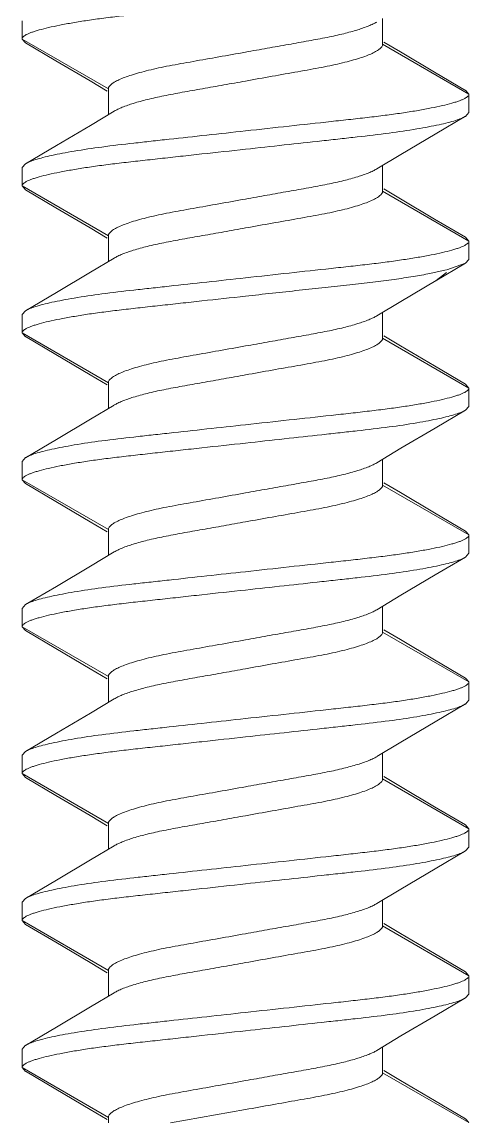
# Model space of a CAD drawing. Header units: inches. Extents: x 14.4 to 54.4, y 6.4 to 13.6.
# Drawn here: x 53.1588 to 53.3488, y 11.7358 to 12.2041 of the extents above; entities that cross this region are included whole.
import ezdxf

# ---------------------------------------------------------------- set-up
doc = ezdxf.new("R2010")
doc.units = ezdxf.units.IN
doc.header["$MEASUREMENT"] = 0
doc.linetypes.add('HIDDEN2', pattern=[0.1875, 0.125, -0.0625])
doc.layers.get('0').update_dxf_attribs({"true_color": 0xc2ced6})
doc.layers.add('SUB-BRACKET_HARDWARE', color=7, linetype='HIDDEN2', lineweight=5)

# ---------------------------------------------------------------- blocks, each defined once
blk = doc.blocks.new('SCREW5-085586')
at = {"layer": 'SUB-BRACKET_HARDWARE', "linetype": 'Continuous'}
for p, q in [((71.07933, 32.29369), (71.07933, 32.30149)), ((71.23262, 32.30242), (71.23262, 32.29144)), ((71.11605, 32.27249), (71.07933, 32.29369)), ((71.07933, 32.29369), (71.08076, 32.29205)), ((71.08076, 32.29208), (71.09374, 32.28445)), ((71.26933, 32.27024), (71.23262, 32.29144)), ((71.24017, 32.28822), (71.2332, 32.29241)), ((71.25468, 32.27962), (71.24017, 32.28822)), ((71.09374, 32.28445), (71.10825, 32.27585)), ((71.26791, 32.27185), (71.25468, 32.27962)), ((71.10825, 32.27585), (71.11547, 32.27152)), ((71.11605, 32.27249), (71.11605, 32.26151)), ((71.26933, 32.27024), (71.26791, 32.27188)), ((71.26933, 32.27024), (71.26933, 32.26244)), ((71.11854, 32.263), (71.1085, 32.25697)), ((71.25493, 32.2532), (71.26791, 32.26083)), ((71.26933, 32.26244), (71.26791, 32.2608)), ((71.1085, 32.25697), (71.09399, 32.24837)), ((71.24042, 32.2446), (71.25493, 32.2532)), ((71.09399, 32.24837), (71.08076, 32.2406)), ((71.23013, 32.23843), (71.24042, 32.2446)), ((71.07933, 32.23899), (71.08076, 32.24063)), ((71.23262, 32.23992), (71.23262, 32.22894)), ((71.07933, 32.23119), (71.07933, 32.23899)), ((71.11605, 32.20999), (71.07933, 32.23119)), ((71.07933, 32.23119), (71.08076, 32.22955)), ((71.08076, 32.22958), (71.09374, 32.22195)), ((71.26933, 32.20774), (71.23262, 32.22894)), ((71.24017, 32.22572), (71.2332, 32.22991)), ((71.25468, 32.21712), (71.24017, 32.22572)), ((71.09374, 32.22195), (71.10825, 32.21335)), ((71.26791, 32.20935), (71.25468, 32.21712)), ((71.10825, 32.21335), (71.11547, 32.20902)), ((71.11605, 32.20999), (71.11605, 32.19901)), ((71.26933, 32.20774), (71.26791, 32.20938)), ((71.26933, 32.20774), (71.26933, 32.19994)), ((71.11854, 32.2005), (71.1085, 32.19447)), ((71.25493, 32.1907), (71.26791, 32.19833)), ((71.26791, 32.1983), (71.25996, 32.19552)), ((71.26933, 32.19994), (71.26791, 32.1983)), ((71.1085, 32.19447), (71.09399, 32.18587)), ((71.25967, 32.19544), (71.25272, 32.19393)), ((71.25537, 32.19096), (71.25981, 32.19444)), ((71.24042, 32.1821), (71.25537, 32.19096)), ((71.09399, 32.18587), (71.08076, 32.1781)), ((71.23013, 32.17593), (71.24042, 32.1821)), ((71.07933, 32.17649), (71.08076, 32.17813)), ((71.07933, 32.16869), (71.07933, 32.17649)), ((71.23262, 32.17742), (71.23262, 32.16644)), ((71.11605, 32.14749), (71.07933, 32.16869)), ((71.07933, 32.16869), (71.08076, 32.16705)), ((71.08076, 32.16708), (71.09374, 32.15945)), ((71.26933, 32.14524), (71.23262, 32.16644)), ((71.24017, 32.16322), (71.2332, 32.16741)), ((71.25468, 32.15462), (71.24017, 32.16322)), ((71.09374, 32.15945), (71.10825, 32.15085)), ((71.10825, 32.15085), (71.11547, 32.14652)), ((71.26791, 32.14685), (71.25468, 32.15462)), ((71.11605, 32.14749), (71.11605, 32.13651)), ((71.26933, 32.14524), (71.26791, 32.14688)), ((71.26933, 32.14524), (71.26933, 32.13744)), ((71.11854, 32.138), (71.1085, 32.13197)), ((71.26933, 32.13744), (71.26791, 32.1358)), ((71.1085, 32.13197), (71.09399, 32.12337)), ((71.25493, 32.1282), (71.26791, 32.13583)), ((71.24042, 32.1196), (71.25493, 32.1282)), ((71.09399, 32.12337), (71.08076, 32.1156)), ((71.23013, 32.11343), (71.24042, 32.1196)), ((71.07933, 32.11399), (71.08076, 32.11563)), ((71.07933, 32.10619), (71.07933, 32.11399)), ((71.23262, 32.11492), (71.23262, 32.10394)), ((71.11605, 32.08499), (71.07933, 32.10619)), ((71.07933, 32.10619), (71.08076, 32.10455)), ((71.08076, 32.10458), (71.09374, 32.09695)), ((71.26933, 32.08274), (71.23262, 32.10394)), ((71.24017, 32.10072), (71.2332, 32.10491)), ((71.25468, 32.09212), (71.24017, 32.10072)), ((71.09374, 32.09695), (71.10825, 32.08835)), ((71.26791, 32.08435), (71.25468, 32.09212)), ((71.10825, 32.08835), (71.11547, 32.08402)), ((71.11605, 32.08499), (71.11605, 32.07401)), ((71.26933, 32.08274), (71.26791, 32.08438)), ((71.26933, 32.08274), (71.26933, 32.07494)), ((71.11854, 32.0755), (71.1085, 32.06947)), ((71.25493, 32.0657), (71.26791, 32.07333)), ((71.26933, 32.07494), (71.26791, 32.0733)), ((71.1085, 32.06947), (71.09399, 32.06087)), ((71.24042, 32.0571), (71.25493, 32.0657)), ((71.09399, 32.06087), (71.08076, 32.0531)), ((71.23013, 32.05093), (71.24042, 32.0571)), ((71.07933, 32.05149), (71.08076, 32.05313)), ((71.23262, 32.05242), (71.23262, 32.04144)), ((71.07933, 32.04369), (71.07933, 32.05149)), ((71.11605, 32.02249), (71.07933, 32.04369)), ((71.07933, 32.04369), (71.08076, 32.04205)), ((71.08076, 32.04208), (71.09374, 32.03445)), ((71.26933, 32.02024), (71.23262, 32.04144)), ((71.24017, 32.03822), (71.2332, 32.04241)), ((71.09374, 32.03445), (71.10825, 32.02585)), ((71.25468, 32.02962), (71.24017, 32.03822)), ((71.26791, 32.02185), (71.25468, 32.02962)), ((71.10825, 32.02585), (71.11547, 32.02152)), ((71.11605, 32.02249), (71.11605, 32.01151)), ((71.26933, 32.02024), (71.26791, 32.02188)), ((71.26933, 32.02024), (71.26933, 32.01244)), ((71.11854, 32.013), (71.1085, 32.00697)), ((71.25493, 32.0032), (71.26791, 32.01083)), ((71.26933, 32.01244), (71.26791, 32.0108)), ((71.1085, 32.00697), (71.09399, 31.99837)), ((71.24042, 31.9946), (71.25493, 32.0032)), ((71.09399, 31.99837), (71.08076, 31.9906)), ((71.23013, 31.98843), (71.24042, 31.9946)), ((71.07933, 31.98899), (71.08076, 31.99063)), ((71.07933, 31.98119), (71.07933, 31.98899)), ((71.23262, 31.98992), (71.23262, 31.97894)), ((71.11605, 31.95999), (71.07933, 31.98119)), ((71.07933, 31.98119), (71.08076, 31.97955)), ((71.08076, 31.97958), (71.09374, 31.97195)), ((71.26933, 31.95774), (71.23262, 31.97894)), ((71.24017, 31.97572), (71.2332, 31.97991)), ((71.25468, 31.96712), (71.24017, 31.97572)), ((71.09374, 31.97195), (71.10825, 31.96335)), ((71.10825, 31.96335), (71.11547, 31.95902)), ((71.26791, 31.95935), (71.25468, 31.96712)), ((71.11605, 31.95999), (71.11605, 31.94901)), ((71.26933, 31.95774), (71.26791, 31.95938)), ((71.26933, 31.95774), (71.26933, 31.94994)), ((71.11854, 31.9505), (71.1085, 31.94447)), ((71.26933, 31.94994), (71.26791, 31.9483)), ((71.25493, 31.9407), (71.26791, 31.94833)), ((71.1085, 31.94447), (71.09399, 31.93587)), ((71.24042, 31.9321), (71.25493, 31.9407)), ((71.09399, 31.93587), (71.08076, 31.9281)), ((71.23013, 31.92593), (71.24042, 31.9321)), ((71.07933, 31.92649), (71.08076, 31.92813)), ((71.07933, 31.91869), (71.07933, 31.92649)), ((71.23262, 31.92742), (71.23262, 31.91644)), ((71.11605, 31.89749), (71.07933, 31.91869)), ((71.07933, 31.91869), (71.08076, 31.91705)), ((71.08076, 31.91708), (71.09374, 31.90945)), ((71.24017, 31.91322), (71.2332, 31.91741)), ((71.26933, 31.89524), (71.23262, 31.91644)), ((71.25468, 31.90462), (71.24017, 31.91322)), ((71.09374, 31.90945), (71.10825, 31.90085)), ((71.26791, 31.89685), (71.25468, 31.90462)), ((71.10825, 31.90085), (71.11547, 31.89652)), ((71.11605, 31.89749), (71.11605, 31.88651)), ((71.26933, 31.89524), (71.26791, 31.89688)), ((71.26933, 31.89524), (71.26933, 31.88744)), ((71.11854, 31.888), (71.1085, 31.88197)), ((71.25493, 31.8782), (71.26791, 31.88583)), ((71.26933, 31.88744), (71.26791, 31.8858)), ((71.1085, 31.88197), (71.09399, 31.87337)), ((71.24042, 31.8696), (71.25493, 31.8782)), ((71.09399, 31.87337), (71.08076, 31.8656)), ((71.07933, 31.86399), (71.08076, 31.86563)), ((71.23013, 31.86343), (71.24042, 31.8696)), ((71.07933, 31.85619), (71.07933, 31.86399)), ((71.23262, 31.86492), (71.23262, 31.85394)), ((71.11605, 31.83499), (71.07933, 31.85619)), ((71.07933, 31.85619), (71.08076, 31.85455)), ((71.08076, 31.85458), (71.09374, 31.84695)), ((71.26933, 31.83274), (71.23262, 31.85394)), ((71.24017, 31.85072), (71.2332, 31.85491)), ((71.09374, 31.84695), (71.10825, 31.83835)), ((71.25468, 31.84212), (71.24017, 31.85072)), ((71.26791, 31.83435), (71.25468, 31.84212)), ((71.10825, 31.83835), (71.11547, 31.83402)), ((71.14249, 31.8326), (71.17433, 31.83831)), ((71.11605, 31.83499), (71.11605, 31.83259)), ((71.26933, 31.83274), (71.26791, 31.83438))]:
    blk.add_line(p, q, dxfattribs=at)
for points, knots in [([(71.17433, 32.30931), (71.16816, 32.30863), (71.15897, 32.30763), (71.14685, 32.3063), (71.1381, 32.30534), (71.1297, 32.30442), (71.12172, 32.30353), (71.11425, 32.30261), (71.10736, 32.30165), (71.10112, 32.30065), (71.09558, 32.29965), (71.0908, 32.29864), (71.08732, 32.29777), (71.08495, 32.29706), (71.08349, 32.29657), (71.08224, 32.29608), (71.08121, 32.2956), (71.08041, 32.29512), (71.07982, 32.29466), (71.07944, 32.29419), (71.07933, 32.29384), (71.07933, 32.29369)], [0, 0, 0, 0, 0.191926, 0.285649, 0.376598, 0.463942, 0.546875, 0.624623, 0.696462, 0.761746, 0.819863, 0.870316, 0.912672, 0.930715, 0.946638, 0.960429, 0.972093, 0.981677, 0.9893, 0.99522, 1, 1, 1, 1]), ([(71.17433, 32.28811), (71.17742, 32.28867), (71.18352, 32.28976), (71.19247, 32.29135), (71.20098, 32.29287), (71.20882, 32.2943), (71.21578, 32.29583), (71.22167, 32.29744), (71.22584, 32.29886), (71.22852, 32.30003), (71.22963, 32.30061), (71.23013, 32.30091)], [0, 0, 0, 0, 0.163751, 0.323578, 0.475301, 0.615268, 0.740207, 0.847348, 0.934421, 0.969943, 1, 1, 1, 1]), ([(71.23262, 32.29144), (71.23262, 32.29071), (71.23185, 32.28983), (71.23084, 32.28906), (71.22975, 32.28836), (71.22805, 32.28749), (71.2256, 32.28649), (71.22266, 32.28548), (71.21927, 32.28448), (71.21544, 32.28349), (71.21121, 32.28252), (71.20662, 32.2816), (71.20172, 32.2807), (71.19471, 32.27945), (71.18555, 32.27782), (71.17812, 32.27649), (71.17433, 32.27581)], [0, 0, 0, 0, 0.035498, 0.048473, 0.063325, 0.098788, 0.141982, 0.192728, 0.250682, 0.315413, 0.386372, 0.462975, 0.54456, 0.630399, 0.811708, 1, 1, 1, 1]), ([(71.11605, 32.27249), (71.11605, 32.27321), (71.11682, 32.2741), (71.11783, 32.27487), (71.11892, 32.27557), (71.12062, 32.27644), (71.12307, 32.27744), (71.12601, 32.27845), (71.1294, 32.27945), (71.13323, 32.28044), (71.13746, 32.28141), (71.14205, 32.28233), (71.14695, 32.28323), (71.15396, 32.28448), (71.16312, 32.28611), (71.17055, 32.28743), (71.17433, 32.28811)], [0, 0, 0, 0, 0.0355, 0.048476, 0.063327, 0.09879, 0.141984, 0.19273, 0.250683, 0.315414, 0.386374, 0.462977, 0.544561, 0.6304, 0.811708, 1, 1, 1, 1]), ([(71.11854, 32.26301), (71.11904, 32.2633), (71.12015, 32.26389), (71.12283, 32.26507), (71.12699, 32.26649), (71.13289, 32.26809), (71.13985, 32.26962), (71.14769, 32.27108), (71.1562, 32.27258), (71.16516, 32.27416), (71.17125, 32.27526), (71.17433, 32.27581)], [0, 0, 0, 0, 0.030085, 0.065638, 0.152728, 0.259843, 0.384768, 0.524736, 0.676447, 0.836264, 1, 1, 1, 1]), ([(71.17433, 32.25461), (71.18051, 32.2553), (71.19263, 32.25662), (71.20755, 32.25825), (71.21897, 32.2595), (71.22695, 32.2604), (71.23442, 32.26132), (71.24131, 32.26228), (71.24755, 32.26327), (71.25309, 32.26428), (71.25787, 32.26529), (71.26135, 32.26616), (71.26372, 32.26686), (71.26518, 32.26736), (71.26643, 32.26785), (71.26746, 32.26833), (71.26826, 32.26881), (71.26885, 32.26927), (71.26923, 32.26974), (71.26933, 32.27009), (71.26933, 32.27024)], [0, 0, 0, 0, 0.191926, 0.376594, 0.463938, 0.546872, 0.624622, 0.69646, 0.761742, 0.819858, 0.870312, 0.912669, 0.930712, 0.946635, 0.960426, 0.972091, 0.981675, 0.989299, 0.995219, 1, 1, 1, 1]), ([(71.26791, 32.2608), (71.26734, 32.26047), (71.26593, 32.25982), (71.26344, 32.25895), (71.26027, 32.25807), (71.25645, 32.25718), (71.25201, 32.25628), (71.24495, 32.25502), (71.23485, 32.25353), (71.22395, 32.25226), (71.21441, 32.25121), (71.20406, 32.25007), (71.19067, 32.24861), (71.17983, 32.24742), (71.17433, 32.24681)], [0, 0, 0, 0, 0.020948, 0.048787, 0.083488, 0.124911, 0.172786, 0.226791, 0.351632, 0.495834, 0.573894, 0.655173, 0.824996, 1, 1, 1, 1]), ([(71.08076, 32.24062), (71.08133, 32.24096), (71.08274, 32.24161), (71.08523, 32.24247), (71.0884, 32.24336), (71.09222, 32.24425), (71.09666, 32.24515), (71.10372, 32.24641), (71.11382, 32.2479), (71.12472, 32.24917), (71.13426, 32.25022), (71.14461, 32.25136), (71.158, 32.25282), (71.16884, 32.25401), (71.17433, 32.25461)], [0, 0, 0, 0, 0.020948, 0.048787, 0.083489, 0.124912, 0.172787, 0.226792, 0.351633, 0.495836, 0.573896, 0.655173, 0.824996, 1, 1, 1, 1]), ([(71.17433, 32.24681), (71.16816, 32.24613), (71.15897, 32.24513), (71.14685, 32.2438), (71.1381, 32.24284), (71.1297, 32.24192), (71.12172, 32.24103), (71.11425, 32.24011), (71.10736, 32.23915), (71.10112, 32.23815), (71.09558, 32.23715), (71.0908, 32.23614), (71.08732, 32.23527), (71.08495, 32.23456), (71.08349, 32.23407), (71.08224, 32.23358), (71.08121, 32.2331), (71.08041, 32.23262), (71.07982, 32.23216), (71.07944, 32.23169), (71.07933, 32.23134), (71.07933, 32.23119)], [0, 0, 0, 0, 0.191926, 0.285649, 0.376598, 0.463942, 0.546875, 0.624623, 0.696462, 0.761746, 0.819863, 0.870316, 0.912672, 0.930715, 0.946638, 0.960429, 0.972093, 0.981677, 0.9893, 0.99522, 1, 1, 1, 1]), ([(71.17433, 32.22561), (71.17742, 32.22617), (71.18352, 32.22726), (71.19247, 32.22885), (71.20098, 32.23037), (71.20882, 32.2318), (71.21578, 32.23333), (71.22167, 32.23494), (71.22584, 32.23636), (71.22852, 32.23753), (71.22963, 32.23811), (71.23013, 32.23841)], [0, 0, 0, 0, 0.163751, 0.323578, 0.475301, 0.615268, 0.740207, 0.847348, 0.934421, 0.969943, 1, 1, 1, 1]), ([(71.11605, 32.20999), (71.11605, 32.21071), (71.11682, 32.2116), (71.11783, 32.21237), (71.11892, 32.21307), (71.12062, 32.21394), (71.12307, 32.21494), (71.12601, 32.21595), (71.1294, 32.21695), (71.13323, 32.21794), (71.13746, 32.21891), (71.14205, 32.21983), (71.14695, 32.22073), (71.15396, 32.22198), (71.16312, 32.22361), (71.17055, 32.22493), (71.17433, 32.22561)], [0, 0, 0, 0, 0.0355, 0.048476, 0.063327, 0.09879, 0.141984, 0.19273, 0.250683, 0.315414, 0.386374, 0.462977, 0.544561, 0.6304, 0.811708, 1, 1, 1, 1]), ([(71.23262, 32.22894), (71.23262, 32.22821), (71.23185, 32.22733), (71.23084, 32.22656), (71.22975, 32.22586), (71.22805, 32.22499), (71.2256, 32.22399), (71.22266, 32.22298), (71.21927, 32.22198), (71.21544, 32.22099), (71.21121, 32.22002), (71.20662, 32.2191), (71.20172, 32.2182), (71.19471, 32.21695), (71.18555, 32.21532), (71.17812, 32.21399), (71.17433, 32.21331)], [0, 0, 0, 0, 0.035498, 0.048473, 0.063325, 0.098788, 0.141982, 0.192728, 0.250682, 0.315413, 0.386372, 0.462975, 0.54456, 0.630399, 0.811708, 1, 1, 1, 1]), ([(71.11854, 32.20051), (71.11904, 32.2008), (71.12015, 32.20139), (71.12283, 32.20257), (71.12699, 32.20399), (71.13289, 32.20559), (71.13985, 32.20712), (71.14769, 32.20858), (71.1562, 32.21008), (71.16516, 32.21166), (71.17125, 32.21276), (71.17433, 32.21331)], [0, 0, 0, 0, 0.030085, 0.065638, 0.152728, 0.259843, 0.384768, 0.524736, 0.676447, 0.836264, 1, 1, 1, 1]), ([(71.17433, 32.19211), (71.18051, 32.1928), (71.19263, 32.19412), (71.20755, 32.19575), (71.21897, 32.197), (71.22695, 32.1979), (71.23442, 32.19882), (71.24131, 32.19978), (71.24755, 32.20077), (71.25309, 32.20178), (71.25787, 32.20279), (71.26135, 32.20366), (71.26372, 32.20436), (71.26518, 32.20486), (71.26643, 32.20535), (71.26746, 32.20583), (71.26826, 32.20631), (71.26885, 32.20677), (71.26923, 32.20724), (71.26933, 32.20759), (71.26933, 32.20774)], [0, 0, 0, 0, 0.191926, 0.376594, 0.463938, 0.546872, 0.624622, 0.69646, 0.761742, 0.819858, 0.870312, 0.912669, 0.930712, 0.946635, 0.960426, 0.972091, 0.981675, 0.989299, 0.995219, 1, 1, 1, 1]), ([(71.25272, 32.19393), (71.25037, 32.19348), (71.24532, 32.19259), (71.23724, 32.19138), (71.22823, 32.19024), (71.21842, 32.18915), (71.20798, 32.188), (71.19321, 32.18638), (71.18194, 32.18515), (71.17433, 32.18431)], [0, 0, 0, 0, 0.090863, 0.194781, 0.310293, 0.435784, 0.569463, 0.70945, 1, 1, 1, 1]), ([(71.08076, 32.17812), (71.08133, 32.17846), (71.08274, 32.17911), (71.08523, 32.17997), (71.0884, 32.18086), (71.09222, 32.18175), (71.09666, 32.18265), (71.10372, 32.18391), (71.11382, 32.1854), (71.12472, 32.18667), (71.13426, 32.18772), (71.14461, 32.18886), (71.158, 32.19032), (71.16884, 32.19151), (71.17433, 32.19211)], [0, 0, 0, 0, 0.020948, 0.048787, 0.083489, 0.124912, 0.172787, 0.226792, 0.351633, 0.495836, 0.573896, 0.655173, 0.824996, 1, 1, 1, 1]), ([(71.17433, 32.18431), (71.16816, 32.18363), (71.15897, 32.18263), (71.14685, 32.1813), (71.1381, 32.18034), (71.1297, 32.17942), (71.12172, 32.17853), (71.11425, 32.17761), (71.10736, 32.17665), (71.10112, 32.17565), (71.09558, 32.17465), (71.0908, 32.17364), (71.08732, 32.17277), (71.08495, 32.17206), (71.08349, 32.17157), (71.08224, 32.17108), (71.08121, 32.1706), (71.08041, 32.17012), (71.07982, 32.16966), (71.07944, 32.16919), (71.07933, 32.16884), (71.07933, 32.16869)], [0, 0, 0, 0, 0.191926, 0.285649, 0.376598, 0.463942, 0.546875, 0.624623, 0.696462, 0.761746, 0.819863, 0.870316, 0.912672, 0.930715, 0.946638, 0.960429, 0.972093, 0.981677, 0.9893, 0.99522, 1, 1, 1, 1]), ([(71.17433, 32.16311), (71.17742, 32.16367), (71.18352, 32.16476), (71.19247, 32.16635), (71.20098, 32.16787), (71.20882, 32.1693), (71.21578, 32.17083), (71.22167, 32.17244), (71.22584, 32.17386), (71.22852, 32.17503), (71.22963, 32.17561), (71.23013, 32.17591)], [0, 0, 0, 0, 0.163751, 0.323578, 0.475301, 0.615268, 0.740207, 0.847348, 0.934421, 0.969943, 1, 1, 1, 1]), ([(71.23262, 32.16644), (71.23262, 32.16571), (71.23185, 32.16483), (71.23084, 32.16406), (71.22975, 32.16336), (71.22805, 32.16249), (71.2256, 32.16149), (71.22266, 32.16048), (71.21927, 32.15948), (71.21544, 32.15849), (71.21121, 32.15752), (71.20662, 32.1566), (71.20172, 32.1557), (71.19471, 32.15445), (71.18555, 32.15282), (71.17812, 32.15149), (71.17433, 32.15081)], [0, 0, 0, 0, 0.035498, 0.048473, 0.063325, 0.098788, 0.141982, 0.192728, 0.250682, 0.315413, 0.386372, 0.462975, 0.54456, 0.630399, 0.811708, 1, 1, 1, 1]), ([(71.11605, 32.14749), (71.11605, 32.14821), (71.11682, 32.1491), (71.11783, 32.14987), (71.11892, 32.15057), (71.12062, 32.15144), (71.12307, 32.15244), (71.12601, 32.15345), (71.1294, 32.15445), (71.13323, 32.15544), (71.13746, 32.15641), (71.14205, 32.15733), (71.14695, 32.15823), (71.15396, 32.15948), (71.16312, 32.16111), (71.17055, 32.16243), (71.17433, 32.16311)], [0, 0, 0, 0, 0.0355, 0.048476, 0.063327, 0.09879, 0.141984, 0.19273, 0.250683, 0.315414, 0.386374, 0.462977, 0.544561, 0.6304, 0.811708, 1, 1, 1, 1]), ([(71.11854, 32.13801), (71.11904, 32.1383), (71.12015, 32.13889), (71.12283, 32.14007), (71.12699, 32.14149), (71.13289, 32.14309), (71.13985, 32.14462), (71.14769, 32.14608), (71.1562, 32.14758), (71.16516, 32.14916), (71.17125, 32.15026), (71.17433, 32.15081)], [0, 0, 0, 0, 0.030085, 0.065638, 0.152728, 0.259843, 0.384768, 0.524736, 0.676447, 0.836264, 1, 1, 1, 1]), ([(71.17433, 32.12961), (71.18051, 32.1303), (71.19263, 32.13162), (71.20755, 32.13325), (71.21897, 32.1345), (71.22695, 32.1354), (71.23442, 32.13632), (71.24131, 32.13728), (71.24755, 32.13827), (71.25309, 32.13928), (71.25787, 32.14029), (71.26135, 32.14116), (71.26372, 32.14186), (71.26518, 32.14236), (71.26643, 32.14285), (71.26746, 32.14333), (71.26826, 32.14381), (71.26885, 32.14427), (71.26923, 32.14474), (71.26933, 32.14509), (71.26933, 32.14524)], [0, 0, 0, 0, 0.191926, 0.376594, 0.463938, 0.546872, 0.624622, 0.69646, 0.761742, 0.819858, 0.870312, 0.912669, 0.930712, 0.946635, 0.960426, 0.972091, 0.981675, 0.989299, 0.995219, 1, 1, 1, 1]), ([(71.26791, 32.1358), (71.26734, 32.13547), (71.26593, 32.13482), (71.26344, 32.13395), (71.26027, 32.13307), (71.25645, 32.13218), (71.25201, 32.13128), (71.24495, 32.13002), (71.23485, 32.12853), (71.22395, 32.12726), (71.21441, 32.12621), (71.20406, 32.12507), (71.19067, 32.12361), (71.17983, 32.12242), (71.17433, 32.12181)], [0, 0, 0, 0, 0.020948, 0.048787, 0.083488, 0.124911, 0.172786, 0.226791, 0.351632, 0.495834, 0.573894, 0.655173, 0.824996, 1, 1, 1, 1]), ([(71.08076, 32.11562), (71.08133, 32.11596), (71.08274, 32.11661), (71.08523, 32.11747), (71.0884, 32.11836), (71.09222, 32.11925), (71.09666, 32.12015), (71.10372, 32.12141), (71.11382, 32.1229), (71.12472, 32.12417), (71.13426, 32.12522), (71.14461, 32.12636), (71.158, 32.12782), (71.16884, 32.12901), (71.17433, 32.12961)], [0, 0, 0, 0, 0.020948, 0.048787, 0.083489, 0.124912, 0.172787, 0.226792, 0.351633, 0.495836, 0.573896, 0.655173, 0.824996, 1, 1, 1, 1]), ([(71.17433, 32.12181), (71.16816, 32.12113), (71.15897, 32.12013), (71.14685, 32.1188), (71.1381, 32.11784), (71.1297, 32.11692), (71.12172, 32.11603), (71.11425, 32.11511), (71.10736, 32.11415), (71.10112, 32.11315), (71.09558, 32.11215), (71.0908, 32.11114), (71.08732, 32.11027), (71.08495, 32.10956), (71.08349, 32.10907), (71.08224, 32.10858), (71.08121, 32.1081), (71.08041, 32.10762), (71.07982, 32.10716), (71.07944, 32.10669), (71.07933, 32.10634), (71.07933, 32.10619)], [0, 0, 0, 0, 0.191926, 0.285649, 0.376598, 0.463942, 0.546875, 0.624623, 0.696462, 0.761746, 0.819863, 0.870316, 0.912672, 0.930715, 0.946638, 0.960429, 0.972093, 0.981677, 0.9893, 0.99522, 1, 1, 1, 1]), ([(71.17433, 32.10061), (71.17742, 32.10117), (71.18352, 32.10226), (71.19247, 32.10385), (71.20098, 32.10537), (71.20882, 32.1068), (71.21578, 32.10833), (71.22167, 32.10994), (71.22584, 32.11136), (71.22852, 32.11253), (71.22963, 32.11311), (71.23013, 32.11341)], [0, 0, 0, 0, 0.163751, 0.323578, 0.475301, 0.615268, 0.740207, 0.847348, 0.934421, 0.969943, 1, 1, 1, 1]), ([(71.23262, 32.10394), (71.23262, 32.10321), (71.23185, 32.10233), (71.23084, 32.10156), (71.22975, 32.10086), (71.22805, 32.09999), (71.2256, 32.09899), (71.22266, 32.09798), (71.21927, 32.09698), (71.21544, 32.09599), (71.21121, 32.09502), (71.20662, 32.0941), (71.20172, 32.0932), (71.19471, 32.09195), (71.18555, 32.09032), (71.17812, 32.08899), (71.17433, 32.08831)], [0, 0, 0, 0, 0.035498, 0.048473, 0.063325, 0.098788, 0.141982, 0.192728, 0.250682, 0.315413, 0.386372, 0.462975, 0.54456, 0.630399, 0.811708, 1, 1, 1, 1]), ([(71.11605, 32.08499), (71.11605, 32.08571), (71.11682, 32.0866), (71.11783, 32.08737), (71.11892, 32.08807), (71.12062, 32.08894), (71.12307, 32.08994), (71.12601, 32.09095), (71.1294, 32.09195), (71.13323, 32.09294), (71.13746, 32.09391), (71.14205, 32.09483), (71.14695, 32.09573), (71.15396, 32.09698), (71.16312, 32.09861), (71.17055, 32.09993), (71.17433, 32.10061)], [0, 0, 0, 0, 0.0355, 0.048476, 0.063327, 0.09879, 0.141984, 0.19273, 0.250683, 0.315414, 0.386374, 0.462977, 0.544561, 0.6304, 0.811708, 1, 1, 1, 1]), ([(71.11854, 32.07551), (71.11904, 32.0758), (71.12015, 32.07639), (71.12283, 32.07757), (71.12699, 32.07899), (71.13289, 32.08059), (71.13985, 32.08212), (71.14769, 32.08358), (71.1562, 32.08508), (71.16516, 32.08666), (71.17125, 32.08776), (71.17433, 32.08831)], [0, 0, 0, 0, 0.030085, 0.065638, 0.152728, 0.259843, 0.384768, 0.524736, 0.676447, 0.836264, 1, 1, 1, 1]), ([(71.17433, 32.06711), (71.18051, 32.0678), (71.19263, 32.06912), (71.20755, 32.07075), (71.21897, 32.072), (71.22695, 32.0729), (71.23442, 32.07382), (71.24131, 32.07478), (71.24755, 32.07577), (71.25309, 32.07678), (71.25787, 32.07779), (71.26135, 32.07866), (71.26372, 32.07936), (71.26518, 32.07986), (71.26643, 32.08035), (71.26746, 32.08083), (71.26826, 32.08131), (71.26885, 32.08177), (71.26923, 32.08224), (71.26933, 32.08259), (71.26933, 32.08274)], [0, 0, 0, 0, 0.191926, 0.376594, 0.463938, 0.546872, 0.624622, 0.69646, 0.761742, 0.819858, 0.870312, 0.912669, 0.930712, 0.946635, 0.960426, 0.972091, 0.981675, 0.989299, 0.995219, 1, 1, 1, 1]), ([(71.26791, 32.0733), (71.26734, 32.07297), (71.26593, 32.07232), (71.26344, 32.07145), (71.26027, 32.07057), (71.25645, 32.06968), (71.25201, 32.06878), (71.24495, 32.06752), (71.23485, 32.06603), (71.22395, 32.06476), (71.21441, 32.06371), (71.20406, 32.06257), (71.19067, 32.06111), (71.17983, 32.05992), (71.17433, 32.05931)], [0, 0, 0, 0, 0.020948, 0.048787, 0.083488, 0.124911, 0.172786, 0.226791, 0.351632, 0.495834, 0.573894, 0.655173, 0.824996, 1, 1, 1, 1]), ([(71.08076, 32.05312), (71.08133, 32.05346), (71.08274, 32.05411), (71.08523, 32.05497), (71.0884, 32.05586), (71.09222, 32.05675), (71.09666, 32.05765), (71.10372, 32.05891), (71.11382, 32.0604), (71.12472, 32.06167), (71.13426, 32.06272), (71.14461, 32.06386), (71.158, 32.06532), (71.16884, 32.06651), (71.17433, 32.06711)], [0, 0, 0, 0, 0.020948, 0.048787, 0.083489, 0.124912, 0.172787, 0.226792, 0.351633, 0.495836, 0.573896, 0.655173, 0.824996, 1, 1, 1, 1]), ([(71.17433, 32.05931), (71.16816, 32.05863), (71.15897, 32.05763), (71.14685, 32.0563), (71.1381, 32.05534), (71.1297, 32.05442), (71.12172, 32.05353), (71.11425, 32.05261), (71.10736, 32.05165), (71.10112, 32.05065), (71.09558, 32.04965), (71.0908, 32.04864), (71.08732, 32.04777), (71.08495, 32.04706), (71.08349, 32.04657), (71.08224, 32.04608), (71.08121, 32.0456), (71.08041, 32.04512), (71.07982, 32.04466), (71.07944, 32.04419), (71.07933, 32.04384), (71.07933, 32.04369)], [0, 0, 0, 0, 0.191926, 0.285649, 0.376598, 0.463942, 0.546875, 0.624623, 0.696462, 0.761746, 0.819863, 0.870316, 0.912672, 0.930715, 0.946638, 0.960429, 0.972093, 0.981677, 0.9893, 0.99522, 1, 1, 1, 1]), ([(71.17433, 32.03811), (71.17742, 32.03867), (71.18352, 32.03976), (71.19247, 32.04135), (71.20098, 32.04287), (71.20882, 32.0443), (71.21578, 32.04583), (71.22167, 32.04744), (71.22584, 32.04886), (71.22852, 32.05003), (71.22963, 32.05061), (71.23013, 32.05091)], [0, 0, 0, 0, 0.163751, 0.323578, 0.475301, 0.615268, 0.740207, 0.847348, 0.934421, 0.969943, 1, 1, 1, 1]), ([(71.23262, 32.04144), (71.23262, 32.04071), (71.23185, 32.03983), (71.23084, 32.03906), (71.22975, 32.03836), (71.22805, 32.03749), (71.2256, 32.03649), (71.22266, 32.03548), (71.21927, 32.03448), (71.21544, 32.03349), (71.21121, 32.03252), (71.20662, 32.0316), (71.20172, 32.0307), (71.19471, 32.02945), (71.18555, 32.02782), (71.17812, 32.02649), (71.17433, 32.02581)], [0, 0, 0, 0, 0.035498, 0.048473, 0.063325, 0.098788, 0.141982, 0.192728, 0.250682, 0.315413, 0.386372, 0.462975, 0.54456, 0.630399, 0.811708, 1, 1, 1, 1]), ([(71.11605, 32.02249), (71.11605, 32.02321), (71.11682, 32.0241), (71.11783, 32.02487), (71.11892, 32.02557), (71.12062, 32.02644), (71.12307, 32.02744), (71.12601, 32.02845), (71.1294, 32.02945), (71.13323, 32.03044), (71.13746, 32.03141), (71.14205, 32.03233), (71.14695, 32.03323), (71.15396, 32.03448), (71.16312, 32.03611), (71.17055, 32.03743), (71.17433, 32.03811)], [0, 0, 0, 0, 0.0355, 0.048476, 0.063327, 0.09879, 0.141984, 0.19273, 0.250683, 0.315414, 0.386374, 0.462977, 0.544561, 0.6304, 0.811708, 1, 1, 1, 1]), ([(71.11854, 32.01301), (71.11904, 32.0133), (71.12015, 32.01389), (71.12283, 32.01507), (71.12699, 32.01649), (71.13289, 32.01809), (71.13985, 32.01962), (71.14769, 32.02108), (71.1562, 32.02258), (71.16516, 32.02416), (71.17125, 32.02526), (71.17433, 32.02581)], [0, 0, 0, 0, 0.030085, 0.065638, 0.152728, 0.259843, 0.384768, 0.524736, 0.676447, 0.836264, 1, 1, 1, 1]), ([(71.17433, 32.00461), (71.18051, 32.0053), (71.19263, 32.00662), (71.20755, 32.00825), (71.21897, 32.0095), (71.22695, 32.0104), (71.23442, 32.01132), (71.24131, 32.01228), (71.24755, 32.01327), (71.25309, 32.01428), (71.25787, 32.01529), (71.26135, 32.01616), (71.26372, 32.01686), (71.26518, 32.01736), (71.26643, 32.01785), (71.26746, 32.01833), (71.26826, 32.01881), (71.26885, 32.01927), (71.26923, 32.01974), (71.26933, 32.02009), (71.26933, 32.02024)], [0, 0, 0, 0, 0.191926, 0.376594, 0.463938, 0.546872, 0.624622, 0.69646, 0.761742, 0.819858, 0.870312, 0.912669, 0.930712, 0.946635, 0.960426, 0.972091, 0.981675, 0.989299, 0.995219, 1, 1, 1, 1]), ([(71.26791, 32.0108), (71.26734, 32.01047), (71.26593, 32.00982), (71.26344, 32.00895), (71.26027, 32.00807), (71.25645, 32.00718), (71.25201, 32.00628), (71.24495, 32.00502), (71.23485, 32.00353), (71.22395, 32.00226), (71.21441, 32.00121), (71.20406, 32.00007), (71.19067, 31.99861), (71.17983, 31.99742), (71.17433, 31.99681)], [0, 0, 0, 0, 0.020948, 0.048787, 0.083488, 0.124911, 0.172786, 0.226791, 0.351632, 0.495834, 0.573894, 0.655173, 0.824996, 1, 1, 1, 1]), ([(71.08076, 31.99062), (71.08133, 31.99096), (71.08274, 31.99161), (71.08523, 31.99247), (71.0884, 31.99336), (71.09222, 31.99425), (71.09666, 31.99515), (71.10372, 31.99641), (71.11382, 31.9979), (71.12472, 31.99917), (71.13426, 32.00022), (71.14461, 32.00136), (71.158, 32.00282), (71.16884, 32.00401), (71.17433, 32.00461)], [0, 0, 0, 0, 0.020948, 0.048787, 0.083489, 0.124912, 0.172787, 0.226792, 0.351633, 0.495836, 0.573896, 0.655173, 0.824996, 1, 1, 1, 1]), ([(71.17433, 31.99681), (71.16816, 31.99613), (71.15897, 31.99513), (71.14685, 31.9938), (71.1381, 31.99284), (71.1297, 31.99192), (71.12172, 31.99103), (71.11425, 31.99011), (71.10736, 31.98915), (71.10112, 31.98815), (71.09558, 31.98715), (71.0908, 31.98614), (71.08732, 31.98527), (71.08495, 31.98456), (71.08349, 31.98407), (71.08224, 31.98358), (71.08121, 31.9831), (71.08041, 31.98262), (71.07982, 31.98216), (71.07944, 31.98169), (71.07933, 31.98134), (71.07933, 31.98119)], [0, 0, 0, 0, 0.191926, 0.285649, 0.376598, 0.463942, 0.546875, 0.624623, 0.696462, 0.761746, 0.819863, 0.870316, 0.912672, 0.930715, 0.946638, 0.960429, 0.972093, 0.981677, 0.9893, 0.99522, 1, 1, 1, 1]), ([(71.17433, 31.97561), (71.17742, 31.97617), (71.18352, 31.97726), (71.19247, 31.97885), (71.20098, 31.98037), (71.20882, 31.9818), (71.21578, 31.98333), (71.22167, 31.98494), (71.22584, 31.98636), (71.22852, 31.98753), (71.22963, 31.98811), (71.23013, 31.98841)], [0, 0, 0, 0, 0.163751, 0.323578, 0.475301, 0.615268, 0.740207, 0.847348, 0.934421, 0.969943, 1, 1, 1, 1]), ([(71.23262, 31.97894), (71.23262, 31.97821), (71.23185, 31.97733), (71.23084, 31.97656), (71.22975, 31.97586), (71.22805, 31.97499), (71.2256, 31.97399), (71.22266, 31.97298), (71.21927, 31.97198), (71.21544, 31.97099), (71.21121, 31.97002), (71.20662, 31.9691), (71.20172, 31.9682), (71.19471, 31.96695), (71.18555, 31.96532), (71.17812, 31.96399), (71.17433, 31.96331)], [0, 0, 0, 0, 0.035498, 0.048473, 0.063325, 0.098788, 0.141982, 0.192728, 0.250682, 0.315413, 0.386372, 0.462975, 0.54456, 0.630399, 0.811708, 1, 1, 1, 1]), ([(71.11605, 31.95999), (71.11605, 31.96071), (71.11682, 31.9616), (71.11783, 31.96237), (71.11892, 31.96307), (71.12062, 31.96394), (71.12307, 31.96494), (71.12601, 31.96595), (71.1294, 31.96695), (71.13323, 31.96794), (71.13746, 31.96891), (71.14205, 31.96983), (71.14695, 31.97073), (71.15396, 31.97198), (71.16312, 31.97361), (71.17055, 31.97493), (71.17433, 31.97561)], [0, 0, 0, 0, 0.0355, 0.048476, 0.063327, 0.09879, 0.141984, 0.19273, 0.250683, 0.315414, 0.386374, 0.462977, 0.544561, 0.6304, 0.811708, 1, 1, 1, 1]), ([(71.11854, 31.95051), (71.11904, 31.9508), (71.12015, 31.95139), (71.12283, 31.95257), (71.12699, 31.95399), (71.13289, 31.95559), (71.13985, 31.95712), (71.14769, 31.95858), (71.1562, 31.96008), (71.16516, 31.96166), (71.17125, 31.96276), (71.17433, 31.96331)], [0, 0, 0, 0, 0.030085, 0.065638, 0.152728, 0.259843, 0.384768, 0.524736, 0.676447, 0.836264, 1, 1, 1, 1]), ([(71.17433, 31.94211), (71.18051, 31.9428), (71.19263, 31.94412), (71.20755, 31.94575), (71.21897, 31.947), (71.22695, 31.9479), (71.23442, 31.94882), (71.24131, 31.94978), (71.24755, 31.95077), (71.25309, 31.95178), (71.25787, 31.95279), (71.26135, 31.95366), (71.26372, 31.95436), (71.26518, 31.95486), (71.26643, 31.95535), (71.26746, 31.95583), (71.26826, 31.95631), (71.26885, 31.95677), (71.26923, 31.95724), (71.26933, 31.95759), (71.26933, 31.95774)], [0, 0, 0, 0, 0.191926, 0.376594, 0.463938, 0.546872, 0.624622, 0.69646, 0.761742, 0.819858, 0.870312, 0.912669, 0.930712, 0.946635, 0.960426, 0.972091, 0.981675, 0.989299, 0.995219, 1, 1, 1, 1]), ([(71.26791, 31.9483), (71.26734, 31.94797), (71.26593, 31.94732), (71.26344, 31.94645), (71.26027, 31.94557), (71.25645, 31.94468), (71.25201, 31.94378), (71.24495, 31.94252), (71.23485, 31.94103), (71.22395, 31.93976), (71.21441, 31.93871), (71.20406, 31.93757), (71.19067, 31.93611), (71.17983, 31.93492), (71.17433, 31.93431)], [0, 0, 0, 0, 0.020948, 0.048787, 0.083488, 0.124911, 0.172786, 0.226791, 0.351632, 0.495834, 0.573894, 0.655173, 0.824996, 1, 1, 1, 1]), ([(71.08076, 31.92812), (71.08133, 31.92846), (71.08274, 31.92911), (71.08523, 31.92997), (71.0884, 31.93086), (71.09222, 31.93175), (71.09666, 31.93265), (71.10372, 31.93391), (71.11382, 31.9354), (71.12472, 31.93667), (71.13426, 31.93772), (71.14461, 31.93886), (71.158, 31.94032), (71.16884, 31.94151), (71.17433, 31.94211)], [0, 0, 0, 0, 0.020948, 0.048787, 0.083489, 0.124912, 0.172787, 0.226792, 0.351633, 0.495836, 0.573896, 0.655173, 0.824996, 1, 1, 1, 1]), ([(71.17433, 31.93431), (71.16816, 31.93363), (71.15897, 31.93263), (71.14685, 31.9313), (71.1381, 31.93034), (71.1297, 31.92942), (71.12172, 31.92853), (71.11425, 31.92761), (71.10736, 31.92665), (71.10112, 31.92565), (71.09558, 31.92465), (71.0908, 31.92364), (71.08732, 31.92277), (71.08495, 31.92206), (71.08349, 31.92157), (71.08224, 31.92108), (71.08121, 31.9206), (71.08041, 31.92012), (71.07982, 31.91966), (71.07944, 31.91919), (71.07933, 31.91884), (71.07933, 31.91869)], [0, 0, 0, 0, 0.191926, 0.285649, 0.376598, 0.463942, 0.546875, 0.624623, 0.696462, 0.761746, 0.819863, 0.870316, 0.912672, 0.930715, 0.946638, 0.960429, 0.972093, 0.981677, 0.9893, 0.99522, 1, 1, 1, 1]), ([(71.17433, 31.91311), (71.17742, 31.91367), (71.18352, 31.91476), (71.19247, 31.91635), (71.20098, 31.91787), (71.20882, 31.9193), (71.21578, 31.92083), (71.22167, 31.92244), (71.22584, 31.92386), (71.22852, 31.92503), (71.22963, 31.92561), (71.23013, 31.92591)], [0, 0, 0, 0, 0.163751, 0.323578, 0.475301, 0.615268, 0.740207, 0.847348, 0.934421, 0.969943, 1, 1, 1, 1]), ([(71.11605, 31.89749), (71.11605, 31.89821), (71.11682, 31.8991), (71.11783, 31.89987), (71.11892, 31.90057), (71.12062, 31.90144), (71.12307, 31.90244), (71.12601, 31.90345), (71.1294, 31.90445), (71.13323, 31.90544), (71.13746, 31.90641), (71.14205, 31.90733), (71.14695, 31.90823), (71.15396, 31.90948), (71.16312, 31.91111), (71.17055, 31.91243), (71.17433, 31.91311)], [0, 0, 0, 0, 0.0355, 0.048476, 0.063327, 0.09879, 0.141984, 0.19273, 0.250683, 0.315414, 0.386374, 0.462977, 0.544561, 0.6304, 0.811708, 1, 1, 1, 1]), ([(71.23262, 31.91644), (71.23262, 31.91571), (71.23185, 31.91483), (71.23084, 31.91406), (71.22975, 31.91336), (71.22805, 31.91249), (71.2256, 31.91149), (71.22266, 31.91048), (71.21927, 31.90948), (71.21544, 31.90849), (71.21121, 31.90752), (71.20662, 31.9066), (71.20172, 31.9057), (71.19471, 31.90445), (71.18555, 31.90282), (71.17812, 31.90149), (71.17433, 31.90081)], [0, 0, 0, 0, 0.035498, 0.048473, 0.063325, 0.098788, 0.141982, 0.192728, 0.250682, 0.315413, 0.386372, 0.462975, 0.54456, 0.630399, 0.811708, 1, 1, 1, 1]), ([(71.11854, 31.88801), (71.11904, 31.8883), (71.12015, 31.88889), (71.12283, 31.89007), (71.12699, 31.89149), (71.13289, 31.89309), (71.13985, 31.89462), (71.14769, 31.89608), (71.1562, 31.89758), (71.16516, 31.89916), (71.17125, 31.90026), (71.17433, 31.90081)], [0, 0, 0, 0, 0.030085, 0.065638, 0.152728, 0.259843, 0.384768, 0.524736, 0.676447, 0.836264, 1, 1, 1, 1]), ([(71.17433, 31.87961), (71.18051, 31.8803), (71.19263, 31.88162), (71.20755, 31.88325), (71.21897, 31.8845), (71.22695, 31.8854), (71.23442, 31.88632), (71.24131, 31.88728), (71.24755, 31.88827), (71.25309, 31.88928), (71.25787, 31.89029), (71.26135, 31.89116), (71.26372, 31.89186), (71.26518, 31.89236), (71.26643, 31.89285), (71.26746, 31.89333), (71.26826, 31.89381), (71.26885, 31.89427), (71.26923, 31.89474), (71.26933, 31.89509), (71.26933, 31.89524)], [0, 0, 0, 0, 0.191926, 0.376594, 0.463938, 0.546872, 0.624622, 0.69646, 0.761742, 0.819858, 0.870312, 0.912669, 0.930712, 0.946635, 0.960426, 0.972091, 0.981675, 0.989299, 0.995219, 1, 1, 1, 1]), ([(71.26791, 31.8858), (71.26734, 31.88547), (71.26593, 31.88482), (71.26344, 31.88395), (71.26027, 31.88307), (71.25645, 31.88218), (71.25201, 31.88128), (71.24495, 31.88002), (71.23485, 31.87853), (71.22395, 31.87726), (71.21441, 31.87621), (71.20406, 31.87507), (71.19067, 31.87361), (71.17983, 31.87242), (71.17433, 31.87181)], [0, 0, 0, 0, 0.020948, 0.048787, 0.083488, 0.124911, 0.172786, 0.226791, 0.351632, 0.495834, 0.573894, 0.655173, 0.824996, 1, 1, 1, 1]), ([(71.08076, 31.86562), (71.08133, 31.86596), (71.08274, 31.86661), (71.08523, 31.86747), (71.0884, 31.86836), (71.09222, 31.86925), (71.09666, 31.87015), (71.10372, 31.87141), (71.11382, 31.8729), (71.12472, 31.87417), (71.13426, 31.87522), (71.14461, 31.87636), (71.158, 31.87782), (71.16884, 31.87901), (71.17433, 31.87961)], [0, 0, 0, 0, 0.020948, 0.048787, 0.083489, 0.124912, 0.172787, 0.226792, 0.351633, 0.495836, 0.573896, 0.655173, 0.824996, 1, 1, 1, 1]), ([(71.17433, 31.87181), (71.16816, 31.87113), (71.15897, 31.87013), (71.14685, 31.8688), (71.1381, 31.86784), (71.1297, 31.86692), (71.12172, 31.86603), (71.11425, 31.86511), (71.10736, 31.86415), (71.10112, 31.86315), (71.09558, 31.86215), (71.0908, 31.86114), (71.08732, 31.86027), (71.08495, 31.85956), (71.08349, 31.85907), (71.08224, 31.85858), (71.08121, 31.8581), (71.08041, 31.85762), (71.07982, 31.85716), (71.07944, 31.85669), (71.07933, 31.85634), (71.07933, 31.85619)], [0, 0, 0, 0, 0.191926, 0.285649, 0.376598, 0.463942, 0.546875, 0.624623, 0.696462, 0.761746, 0.819863, 0.870316, 0.912672, 0.930715, 0.946638, 0.960429, 0.972093, 0.981677, 0.9893, 0.99522, 1, 1, 1, 1]), ([(71.17433, 31.85061), (71.17742, 31.85117), (71.18352, 31.85226), (71.19247, 31.85385), (71.20098, 31.85537), (71.20882, 31.8568), (71.21578, 31.85833), (71.22167, 31.85994), (71.22584, 31.86136), (71.22852, 31.86253), (71.22963, 31.86311), (71.23013, 31.86341)], [0, 0, 0, 0, 0.163751, 0.323578, 0.475301, 0.615268, 0.740207, 0.847348, 0.934421, 0.969943, 1, 1, 1, 1]), ([(71.23262, 31.85394), (71.23262, 31.85321), (71.23185, 31.85233), (71.23084, 31.85156), (71.22975, 31.85086), (71.22805, 31.84999), (71.2256, 31.84899), (71.22266, 31.84798), (71.21927, 31.84698), (71.21544, 31.84599), (71.21121, 31.84502), (71.20662, 31.8441), (71.20172, 31.8432), (71.19471, 31.84195), (71.18555, 31.84032), (71.17812, 31.83899), (71.17433, 31.83831)], [0, 0, 0, 0, 0.035498, 0.048473, 0.063325, 0.098788, 0.141982, 0.192728, 0.250682, 0.315413, 0.386372, 0.462975, 0.54456, 0.630399, 0.811708, 1, 1, 1, 1]), ([(71.11605, 31.83499), (71.11605, 31.83571), (71.11682, 31.8366), (71.11783, 31.83737), (71.11892, 31.83807), (71.12062, 31.83894), (71.12307, 31.83994), (71.12601, 31.84095), (71.1294, 31.84195), (71.13323, 31.84294), (71.13746, 31.84391), (71.14205, 31.84483), (71.14695, 31.84573), (71.15396, 31.84698), (71.16312, 31.84861), (71.17055, 31.84993), (71.17433, 31.85061)], [0, 0, 0, 0, 0.0355, 0.048476, 0.063327, 0.09879, 0.141984, 0.19273, 0.250683, 0.315414, 0.386374, 0.462977, 0.544561, 0.6304, 0.811708, 1, 1, 1, 1])]:
    blk.add_open_spline(points, degree=3, knots=knots, dxfattribs=at)
blk = doc.blocks.new('SYSTEM-085586')
blk.add_blockref('SCREW5-085586', (-17.92051, -20.09678))

msp = doc.modelspace()

# ---------------------------------------------------------------- block references
msp.add_blockref('SYSTEM-085586', (0, 0))

doc.saveas('drawing.dxf')
